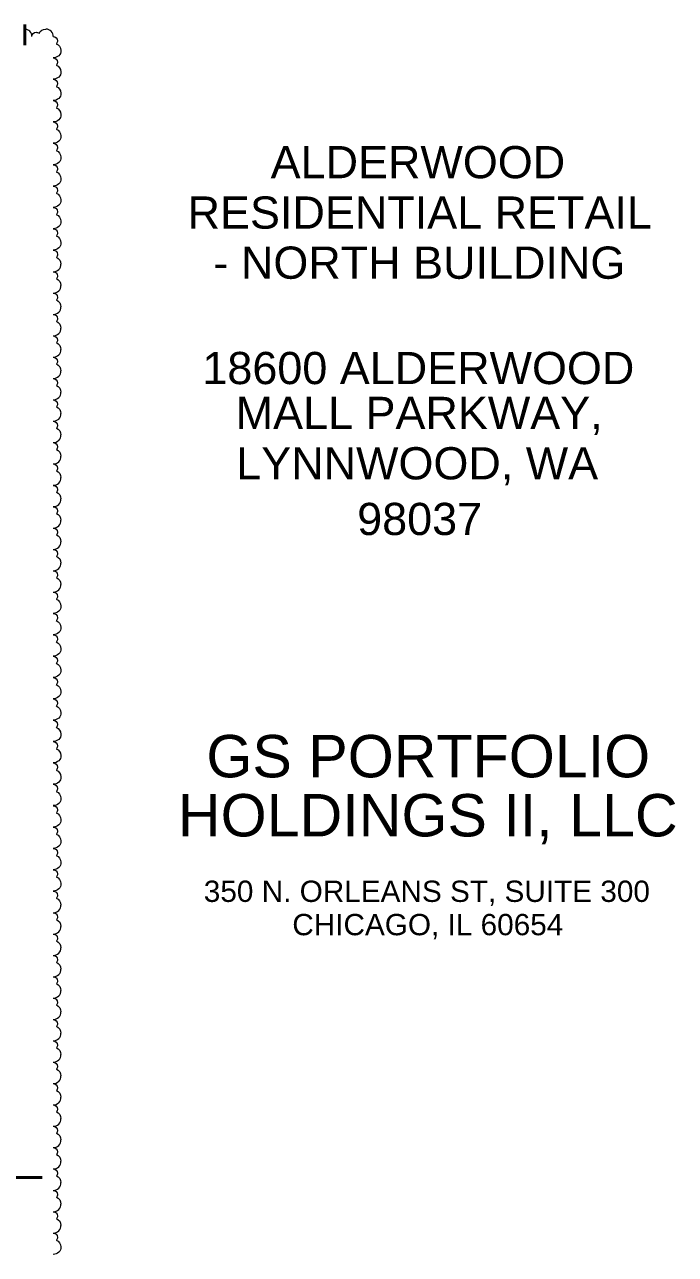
# Model space of a CAD drawing. Header units: inches. Extents: x -293 to 39679, y -468 to 488.
# Drawn here: x 663 to 694.2, y 429.1 to 488 of the extents above; entities that cross this region are included whole.
import ezdxf

# ---------------------------------------------------------------- set-up
doc = ezdxf.new("R2010")
doc.units = ezdxf.units.IN
doc.header["$MEASUREMENT"] = 0
doc.layers.add('PDF_Geometry', color=7, linetype='Continuous')
doc.layers.add('PDF_Text', color=7, linetype='Continuous')
doc.styles.add('PDF Arial', font='arial.ttf')

msp = doc.modelspace()

# ---------------------------------------------------------------- linework, layer by layer
at = {"layer": 'PDF_Geometry', "lineweight": 40}
for points in [[(663.0393, 488.03964), (663.0393, 487.05664)], [(617.81753, 432.80437), (663.87317, 432.80437)]]:
    msp.add_lwpolyline(points, dxfattribs=at)
at = {"layer": 'PDF_Geometry', "lineweight": 18}
for points in [[(663.38122, 487.46666), (663.38122, 487.46666)], [(663.38175, 487.46797), (663.38175, 487.46797)], [(664.40463, 487.46645), (664.40463, 487.46645)]]:
    msp.add_lwpolyline(points, dxfattribs=at)
for centre, radius, start, end in [((663.02983, 487.46965), 0.35192, 359.7257843, 90.2742157), ((664.05308, 487.46951), 0.35156, 359.5010225, 90.4989775), ((664.4063, 476.56561), 0.36745, 269.881956, 0.118044), ((664.4063, 475.54257), 0.36745, 269.881956, 0.118044), ((664.4063, 474.51953), 0.36745, 269.881956, 0.118044), ((664.4063, 473.49649), 0.36745, 269.881956, 0.118044), ((664.4077, 472.47205), 0.36606, 269.6628594, 0.3371406), ((664.4077, 471.44901), 0.36606, 269.6628594, 0.3371406), ((664.4077, 470.42597), 0.36606, 269.6628594, 0.3371406), ((664.4077, 469.40293), 0.36606, 269.6628594, 0.3371406), ((664.4077, 468.37989), 0.36606, 269.6628594, 0.3371406), ((664.4077, 467.35685), 0.36606, 269.6628594, 0.3371406), ((664.4077, 466.3338), 0.36606, 269.6628594, 0.3371406), ((664.4077, 465.31076), 0.36606, 269.6628594, 0.3371406), ((664.4077, 464.28772), 0.36606, 269.6628594, 0.3371406), ((664.4077, 463.26468), 0.36606, 269.6628594, 0.3371406), ((664.4077, 462.24164), 0.36606, 269.6628594, 0.3371406), ((664.4077, 461.2186), 0.36606, 269.6628594, 0.3371406), ((664.4077, 445.85755), 0.36606, 269.6628594, 0.3371406), ((664.4077, 444.83451), 0.36606, 269.6628594, 0.3371406), ((664.4077, 443.81146), 0.36606, 269.6628594, 0.3371406), ((664.40583, 442.7881), 0.36793, 269.9559013, 0.386162), ((664.4063, 441.76457), 0.36745, 269.881956, 0.118044), ((664.4063, 440.74153), 0.36745, 269.881956, 0.118044), ((664.4063, 439.71849), 0.36745, 269.881956, 0.118044), ((664.4063, 438.69545), 0.36745, 269.881956, 0.118044), ((664.4077, 437.67101), 0.36606, 269.6628594, 0.3371406), ((664.4077, 436.64797), 0.36606, 269.6628594, 0.3371406), ((664.4077, 435.62493), 0.36606, 269.6628594, 0.3371406), ((664.4077, 434.60189), 0.36606, 269.6628594, 0.3371406), ((664.4077, 433.57885), 0.36606, 269.6628594, 0.3371406), ((664.4077, 432.55581), 0.36606, 269.6628594, 0.3371406), ((664.4077, 431.53277), 0.36606, 269.6628594, 0.3371406), ((664.4077, 430.50972), 0.36606, 269.6628594, 0.3371406)]:
    msp.add_arc(centre, radius, start, end, dxfattribs=at)
for points in [[(663.38122, 487.46666), (663.38122, 487.58976), (663.46256, 487.6711), (663.58567, 487.6711)], [(663.58567, 487.6711), (663.62743, 487.6711), (663.6802, 487.65791), (663.72196, 487.62934)], [(663.72183, 487.61622), (663.7769, 487.75278), (663.90024, 487.82106), (664.05001, 487.82106)], [(664.40425, 487.46646), (664.51444, 487.46646), (664.6092, 487.38492), (664.6092, 487.2615)], [(664.6092, 487.2615), (664.6092, 487.22184), (664.58276, 487.16674), (664.55411, 487.12487)], [(664.77375, 486.79899), (664.77375, 486.60717), (664.6106, 486.44401), (664.40555, 486.44401)], [(664.54225, 487.1253), (664.67895, 487.07239), (664.77375, 486.94891), (664.77375, 486.79899)], [(664.40425, 486.44389), (664.51444, 486.44389), (664.6092, 486.36235), (664.6092, 486.23893)], [(664.54225, 486.10226), (664.67895, 486.04934), (664.77375, 485.92587), (664.77375, 485.77594)], [(664.6092, 486.23893), (664.6092, 486.19706), (664.58276, 486.14417), (664.55411, 486.10229)], [(664.77375, 485.77594), (664.77375, 485.58412), (664.6106, 485.42097), (664.40555, 485.42097)], [(664.40425, 485.42131), (664.51444, 485.42131), (664.6092, 485.33757), (664.6092, 485.21636)], [(664.54225, 485.07922), (664.67895, 485.0263), (664.77375, 484.90283), (664.77375, 484.7529)], [(664.6092, 485.21636), (664.6092, 485.17449), (664.58276, 485.11939), (664.55411, 485.07972)], [(664.40425, 484.39654), (664.51444, 484.39654), (664.6092, 484.315), (664.6092, 484.19158)], [(664.77375, 484.7529), (664.77375, 484.56108), (664.6106, 484.39793), (664.40555, 484.39793)], [(664.77375, 483.72986), (664.77375, 483.53804), (664.6106, 483.37488), (664.40555, 483.37488)], [(664.54225, 484.05618), (664.67895, 484.00326), (664.77375, 483.87979), (664.77375, 483.72986)], [(664.6092, 484.19158), (664.6092, 484.15191), (664.58276, 484.09682), (664.55411, 484.05715)], [(664.40425, 483.37396), (664.51444, 483.37396), (664.6092, 483.29242), (664.6092, 483.16901)], [(664.6092, 483.16901), (664.6092, 483.12934), (664.58276, 483.07424), (664.55411, 483.03237)], [(664.77375, 482.70682), (664.77375, 482.515), (664.6106, 482.35184), (664.40555, 482.35184)], [(664.54225, 483.03314), (664.67895, 482.98022), (664.77375, 482.85675), (664.77375, 482.70682)], [(664.40425, 482.35139), (664.51444, 482.35139), (664.6092, 482.26985), (664.6092, 482.14644)], [(664.54225, 482.0101), (664.67895, 481.95497), (664.77375, 481.83371), (664.77375, 481.68378)], [(664.6092, 482.14644), (664.6092, 482.10456), (664.58276, 482.05167), (664.55411, 482.0098)], [(664.77375, 481.68378), (664.77375, 481.49196), (664.6106, 481.3288), (664.40555, 481.3288)], [(664.40425, 481.32882), (664.51444, 481.32882), (664.6092, 481.24507), (664.6092, 481.12386)], [(664.54225, 480.98705), (664.67895, 480.93193), (664.77375, 480.81067), (664.77375, 480.66074)], [(664.6092, 481.12386), (664.6092, 481.08199), (664.58276, 481.0269), (664.55411, 480.98723)], [(664.40425, 480.30404), (664.51444, 480.30404), (664.6092, 480.2225), (664.6092, 480.09909)], [(664.77375, 480.66074), (664.77375, 480.46892), (664.6106, 480.30576), (664.40555, 480.30576)], [(664.77375, 479.6377), (664.77375, 479.44588), (664.6106, 479.28272), (664.40555, 479.28272)], [(664.54225, 479.96401), (664.67895, 479.90889), (664.77375, 479.78763), (664.77375, 479.6377)], [(664.6092, 480.09909), (664.6092, 480.05942), (664.58276, 480.00432), (664.55411, 479.96465)], [(664.40425, 479.28147), (664.51444, 479.28147), (664.6092, 479.19993), (664.6092, 479.07651)], [(664.6092, 479.07651), (664.6092, 479.03685), (664.58276, 478.98175), (664.55411, 478.93988)], [(664.77375, 478.61466), (664.77375, 478.42284), (664.6106, 478.25968), (664.40555, 478.25968)], [(664.54225, 478.94097), (664.67895, 478.88585), (664.77375, 478.76459), (664.77375, 478.61466)], [(664.40425, 478.2589), (664.51444, 478.2589), (664.6092, 478.17736), (664.6092, 478.05394)], [(664.54225, 477.91793), (664.67895, 477.86281), (664.77375, 477.74154), (664.77375, 477.59162)], [(664.6092, 478.05394), (664.6092, 478.01207), (664.58276, 477.95918), (664.55411, 477.9173)], [(664.77375, 477.59162), (664.77375, 477.3998), (664.6106, 477.23664), (664.40555, 477.23664)], [(664.40425, 477.23412), (664.51444, 477.23412), (664.6092, 477.15258), (664.6092, 477.03137)], [(664.6092, 477.03137), (664.6092, 476.97627), (664.58276, 476.92118), (664.55411, 476.88151)], [(664.55548, 476.89489), (664.67895, 476.83977), (664.77375, 476.70307), (664.77375, 476.56637)], [(664.40425, 476.19832), (664.51444, 476.19832), (664.6092, 476.11678), (664.6092, 475.99337)], [(664.6092, 475.99337), (664.6092, 475.9537), (664.58276, 475.89861), (664.55411, 475.85673)], [(664.55548, 475.87185), (664.67895, 475.81673), (664.77375, 475.68003), (664.77375, 475.54333)], [(664.40425, 475.17575), (664.51444, 475.17575), (664.6092, 475.09421), (664.6092, 474.9708)], [(664.6092, 474.9708), (664.6092, 474.92892), (664.58276, 474.87603), (664.55411, 474.83416)], [(664.55548, 474.84881), (664.67895, 474.79369), (664.77375, 474.65699), (664.77375, 474.52029)], [(664.40425, 474.15318), (664.51444, 474.15318), (664.6092, 474.06943), (664.6092, 473.94822)], [(664.6092, 473.94822), (664.6092, 473.90635), (664.58276, 473.85126), (664.55411, 473.81159)], [(664.55548, 473.82577), (664.67895, 473.77065), (664.77375, 473.63395), (664.77375, 473.49725)], [(664.40425, 473.1284), (664.51444, 473.1284), (664.6092, 473.04686), (664.6092, 472.92345)], [(664.6092, 472.92345), (664.6092, 472.88378), (664.58276, 472.82868), (664.55411, 472.78681)], [(664.55548, 472.80272), (664.67895, 472.7476), (664.77375, 472.6109), (664.77375, 472.4742)], [(664.40425, 472.10583), (664.51444, 472.10583), (664.6092, 472.02429), (664.6092, 471.90087)], [(664.6092, 471.90087), (664.6092, 471.86121), (664.58276, 471.80611), (664.55411, 471.76424)], [(664.55548, 471.77968), (664.67895, 471.72456), (664.77375, 471.58786), (664.77375, 471.45116)], [(664.40425, 471.08326), (664.51444, 471.08326), (664.6092, 471.00172), (664.6092, 470.8783)], [(664.6092, 470.8783), (664.6092, 470.83643), (664.58276, 470.78354), (664.55411, 470.74166)], [(664.55548, 470.75664), (664.67895, 470.70152), (664.77375, 470.56482), (664.77375, 470.42812)], [(664.40425, 470.05848), (664.51444, 470.05848), (664.6092, 469.97694), (664.6092, 469.85573)], [(664.6092, 469.85573), (664.6092, 469.81386), (664.58276, 469.75876), (664.55411, 469.71909)], [(664.55548, 469.7336), (664.67895, 469.67848), (664.77375, 469.54178), (664.77375, 469.40508)], [(664.40425, 469.03591), (664.51444, 469.03591), (664.6092, 468.95437), (664.6092, 468.83095)], [(664.6092, 468.83095), (664.6092, 468.79128), (664.58276, 468.73619), (664.55411, 468.69432)], [(664.55548, 468.71056), (664.67895, 468.65544), (664.77375, 468.51874), (664.77375, 468.38204)], [(664.40425, 468.01333), (664.51444, 468.01333), (664.6092, 467.93179), (664.6092, 467.80838)], [(664.6092, 467.80838), (664.6092, 467.76871), (664.58276, 467.71362), (664.55411, 467.67174)], [(664.55548, 467.68531), (664.67895, 467.6324), (664.77375, 467.4957), (664.77375, 467.359)], [(664.40425, 466.99076), (664.51444, 466.99076), (664.6092, 466.90922), (664.6092, 466.78581)], [(664.6092, 466.78581), (664.6092, 466.74393), (664.58276, 466.68884), (664.55411, 466.64917)], [(664.55548, 466.66227), (664.67895, 466.60936), (664.77375, 466.47266), (664.77375, 466.33596)], [(664.40425, 465.96599), (664.51444, 465.96599), (664.6092, 465.88444), (664.6092, 465.76323)], [(664.6092, 465.76323), (664.6092, 465.72136), (664.58276, 465.66627), (664.55411, 465.6266)], [(664.55548, 465.63923), (664.67895, 465.58632), (664.77375, 465.44962), (664.77375, 465.31292)], [(664.40425, 464.94341), (664.51444, 464.94341), (664.6092, 464.86187), (664.6092, 464.73846)], [(664.6092, 464.73846), (664.6092, 464.69879), (664.58276, 464.64369), (664.55411, 464.60182)], [(664.55548, 464.61619), (664.67895, 464.56327), (664.77375, 464.42658), (664.77375, 464.28988)], [(664.40425, 463.92084), (664.51444, 463.92084), (664.6092, 463.8393), (664.6092, 463.71588)], [(664.6092, 463.71588), (664.6092, 463.67401), (664.58276, 463.62112), (664.55411, 463.57925)], [(664.55548, 463.59315), (664.67895, 463.54023), (664.77375, 463.40353), (664.77375, 463.26683)], [(664.40425, 462.89827), (664.51444, 462.89827), (664.6092, 462.81452), (664.6092, 462.69331)], [(664.6092, 462.69331), (664.6092, 462.65144), (664.58276, 462.59634), (664.55411, 462.55668)], [(664.55548, 462.57011), (664.67895, 462.51499), (664.77375, 462.38049), (664.77375, 462.24379)], [(664.40425, 461.87349), (664.51444, 461.87349), (664.6092, 461.79195), (664.6092, 461.66854)], [(664.6092, 461.66854), (664.6092, 461.62887), (664.58276, 461.57377), (664.55411, 461.5341)], [(664.55548, 461.54707), (664.67895, 461.49195), (664.77375, 461.35745), (664.77375, 461.22075)], [(664.40425, 460.85092), (664.51444, 460.85092), (664.6092, 460.76938), (664.6092, 460.64596)], [(664.77375, 460.18228), (664.77375, 459.99266), (664.6106, 459.8295), (664.40555, 459.8295)], [(664.54225, 460.5108), (664.67895, 460.45568), (664.77375, 460.33441), (664.77375, 460.18228)], [(664.6092, 460.64596), (664.6092, 460.60629), (664.58276, 460.5512), (664.55411, 460.50933)], [(664.40425, 459.82835), (664.51444, 459.82835), (664.6092, 459.7468), (664.6092, 459.62339)], [(664.6092, 459.62339), (664.6092, 459.58152), (664.58276, 459.52863), (664.55411, 459.48675)], [(664.77375, 459.15924), (664.77375, 458.96962), (664.6106, 458.80646), (664.40555, 458.80646)], [(664.54225, 459.48776), (664.67895, 459.43263), (664.77375, 459.30916), (664.77375, 459.15924)], [(664.40425, 458.80577), (664.51444, 458.80577), (664.6092, 458.72203), (664.6092, 458.60082)], [(664.54225, 458.46471), (664.67895, 458.40959), (664.77375, 458.28612), (664.77375, 458.13619)], [(664.6092, 458.60082), (664.6092, 458.55894), (664.58276, 458.50385), (664.55411, 458.46418)], [(664.77375, 458.13619), (664.77375, 457.94658), (664.6106, 457.78122), (664.40555, 457.78122)], [(664.40425, 457.781), (664.51444, 457.781), (664.6092, 457.69945), (664.6092, 457.57604)], [(664.54225, 457.44167), (664.67895, 457.38655), (664.77375, 457.26308), (664.77375, 457.11315)], [(664.6092, 457.57604), (664.6092, 457.53637), (664.58276, 457.48128), (664.55411, 457.44161)], [(664.40425, 456.75842), (664.51444, 456.75842), (664.6092, 456.67688), (664.6092, 456.55347)], [(664.77375, 457.11315), (664.77375, 456.92354), (664.6106, 456.75818), (664.40555, 456.75818)], [(664.77375, 456.09011), (664.77375, 455.9005), (664.6106, 455.73513), (664.40555, 455.73513)], [(664.54225, 456.41863), (664.67895, 456.36351), (664.77375, 456.24004), (664.77375, 456.09011)], [(664.6092, 456.55347), (664.6092, 456.5138), (664.58276, 456.4587), (664.55411, 456.41683)], [(664.40425, 455.73585), (664.51444, 455.73585), (664.6092, 455.65431), (664.6092, 455.5309)], [(664.6092, 455.5309), (664.6092, 455.48902), (664.58276, 455.43613), (664.55411, 455.39426)], [(664.77375, 455.06707), (664.77375, 454.87746), (664.6106, 454.71209), (664.40555, 454.71209)], [(664.54225, 455.39559), (664.67895, 455.34047), (664.77375, 455.217), (664.77375, 455.06707)], [(664.40425, 454.71107), (664.51444, 454.71107), (664.6092, 454.62953), (664.6092, 454.50832)], [(664.54225, 454.37255), (664.67895, 454.31743), (664.77375, 454.19396), (664.77375, 454.04403)], [(664.6092, 454.50832), (664.6092, 454.46645), (664.58276, 454.41135), (664.55411, 454.37169)], [(664.40425, 453.6885), (664.51444, 453.6885), (664.6092, 453.60696), (664.6092, 453.48355)], [(664.77375, 454.04403), (664.77375, 453.85441), (664.6106, 453.68905), (664.40555, 453.68905)], [(664.54225, 453.34951), (664.67895, 453.29439), (664.77375, 453.17092), (664.77375, 453.02099)], [(664.6092, 453.48355), (664.6092, 453.44388), (664.58276, 453.38878), (664.55411, 453.34691)], [(664.40425, 452.66593), (664.51444, 452.66593), (664.6092, 452.58439), (664.6092, 452.46097)], [(664.77375, 453.02099), (664.77375, 452.82917), (664.6106, 452.66601), (664.40555, 452.66601)], [(664.77375, 451.99795), (664.77375, 451.80613), (664.6106, 451.64297), (664.40555, 451.64297)], [(664.54225, 452.32647), (664.67895, 452.27135), (664.77375, 452.14788), (664.77375, 451.99795)], [(664.6092, 452.46097), (664.6092, 452.4213), (664.58276, 452.36621), (664.55411, 452.32434)], [(664.40425, 451.64336), (664.51444, 451.64336), (664.6092, 451.56181), (664.6092, 451.4384)], [(664.6092, 451.4384), (664.6092, 451.39653), (664.58276, 451.34364), (664.55411, 451.30176)], [(664.77375, 450.97491), (664.77375, 450.78309), (664.6106, 450.61993), (664.40555, 450.61993)], [(664.54225, 451.30122), (664.67895, 451.24831), (664.77375, 451.12483), (664.77375, 450.97491)], [(664.40425, 450.61858), (664.51444, 450.61858), (664.6092, 450.53704), (664.6092, 450.41583)], [(664.54225, 450.27818), (664.67895, 450.22526), (664.77375, 450.10179), (664.77375, 449.95187)], [(664.6092, 450.41583), (664.6092, 450.37395), (664.58276, 450.31886), (664.55411, 450.27919)], [(664.40425, 449.59601), (664.51444, 449.59601), (664.6092, 449.51446), (664.6092, 449.39105)], [(664.77375, 449.95187), (664.77375, 449.76005), (664.6106, 449.59689), (664.40555, 449.59689)], [(664.54225, 449.25514), (664.67895, 449.20222), (664.77375, 449.07875), (664.77375, 448.92882)], [(664.6092, 449.39105), (664.6092, 449.35138), (664.58276, 449.29629), (664.55411, 449.25441)], [(664.40425, 448.57343), (664.51444, 448.57343), (664.6092, 448.49189), (664.6092, 448.36848)], [(664.77375, 448.92882), (664.77375, 448.737), (664.6106, 448.57385), (664.40555, 448.57385)], [(664.77375, 447.90578), (664.77375, 447.71396), (664.6106, 447.55081), (664.40555, 447.55081)], [(664.54225, 448.2321), (664.67895, 448.17918), (664.77375, 448.05571), (664.77375, 447.90578)], [(664.6092, 448.36848), (664.6092, 448.32661), (664.58276, 448.27371), (664.55411, 448.23184)], [(664.40425, 447.55086), (664.51444, 447.55086), (664.6092, 447.46932), (664.6092, 447.34591)], [(664.54225, 447.20906), (664.67895, 447.15614), (664.77375, 447.03267), (664.77375, 446.88274)], [(664.6092, 447.34591), (664.6092, 447.30403), (664.58276, 447.24894), (664.55411, 447.20927)], [(664.77375, 446.88274), (664.77375, 446.69092), (664.6106, 446.52776), (664.40555, 446.52776)], [(664.40425, 446.52608), (664.51444, 446.52608), (664.6092, 446.44454), (664.6092, 446.32333)], [(664.54225, 446.18602), (664.67895, 446.13089), (664.77375, 446.00963), (664.77375, 445.8597)], [(664.6092, 446.32333), (664.6092, 446.28146), (664.58276, 446.22636), (664.55411, 446.1867)], [(664.40425, 445.49029), (664.51444, 445.49029), (664.6092, 445.40875), (664.6092, 445.28533)], [(664.6092, 445.28533), (664.6092, 445.24566), (664.58276, 445.19057), (664.55411, 445.1487)], [(664.55548, 445.16297), (664.67895, 445.10785), (664.77375, 444.97336), (664.77375, 444.83666)], [(664.40425, 444.46772), (664.51444, 444.46772), (664.6092, 444.38617), (664.6092, 444.26276)], [(664.6092, 444.26276), (664.6092, 444.22089), (664.58276, 444.16579), (664.55411, 444.12612)], [(664.55548, 444.13993), (664.67895, 444.08481), (664.77375, 443.94811), (664.77375, 443.81362)], [(664.40425, 443.44294), (664.51444, 443.44294), (664.6092, 443.3614), (664.6092, 443.24019)], [(664.6092, 443.24019), (664.6092, 443.19832), (664.58276, 443.14322), (664.55411, 443.10355)], [(664.55548, 443.11689), (664.67895, 443.06177), (664.77375, 442.92507), (664.77375, 442.79058)], [(664.40425, 442.42037), (664.51444, 442.42037), (664.6092, 442.33882), (664.6092, 442.21541)], [(664.6092, 442.21541), (664.6092, 442.17574), (664.58276, 442.12065), (664.55411, 442.07877)], [(664.55548, 442.09385), (664.67895, 442.03873), (664.77375, 441.90203), (664.77375, 441.76533)], [(664.40425, 441.39779), (664.51444, 441.39779), (664.6092, 441.31625), (664.6092, 441.19284)], [(664.6092, 441.19284), (664.6092, 441.15097), (664.58276, 441.09807), (664.55411, 441.0562)], [(664.55548, 441.07081), (664.67895, 441.01569), (664.77375, 440.87899), (664.77375, 440.74229)], [(664.40425, 440.37522), (664.51444, 440.37522), (664.6092, 440.29148), (664.6092, 440.17027)], [(664.6092, 440.17027), (664.6092, 440.12839), (664.58276, 440.0733), (664.55411, 440.03363)], [(664.55548, 440.04777), (664.67895, 439.99265), (664.77375, 439.85595), (664.77375, 439.71925)], [(664.40425, 439.35044), (664.51444, 439.35044), (664.6092, 439.2689), (664.6092, 439.14549)], [(664.6092, 439.14549), (664.6092, 439.10582), (664.58276, 439.05072), (664.55411, 439.01106)], [(664.55548, 439.02473), (664.67895, 438.96961), (664.77375, 438.83291), (664.77375, 438.69621)], [(664.40425, 438.32787), (664.51444, 438.32787), (664.6092, 438.24633), (664.6092, 438.12292)], [(664.6092, 438.12292), (664.6092, 438.08325), (664.58276, 438.02815), (664.55411, 437.98628)], [(664.55548, 438.00169), (664.67895, 437.94657), (664.77375, 437.80987), (664.77375, 437.67317)], [(664.40425, 437.3053), (664.51444, 437.3053), (664.6092, 437.22376), (664.6092, 437.10034)], [(664.6092, 437.10034), (664.6092, 437.05847), (664.58276, 437.00558), (664.55411, 436.96371)], [(664.55548, 436.97864), (664.67895, 436.92352), (664.77375, 436.78682), (664.77375, 436.65013)], [(664.40425, 436.28273), (664.51444, 436.28273), (664.6092, 436.19898), (664.6092, 436.07777)], [(664.6092, 436.07777), (664.6092, 436.0359), (664.58276, 435.9808), (664.55411, 435.94113)], [(664.55548, 435.9556), (664.67895, 435.90048), (664.77375, 435.76378), (664.77375, 435.62708)], [(664.40425, 435.25795), (664.51444, 435.25795), (664.6092, 435.17641), (664.6092, 435.05299)], [(664.6092, 435.05299), (664.6092, 435.01333), (664.58276, 434.95823), (664.55411, 434.91856)], [(664.55548, 434.93256), (664.67895, 434.87744), (664.77375, 434.74074), (664.77375, 434.60404)], [(664.40425, 434.23538), (664.51444, 434.23538), (664.6092, 434.15384), (664.6092, 434.03042)], [(664.6092, 434.03042), (664.6092, 433.99075), (664.58276, 433.93566), (664.55411, 433.89378)], [(664.55548, 433.90952), (664.67895, 433.8544), (664.77375, 433.7177), (664.77375, 433.581)], [(664.40425, 433.2128), (664.51444, 433.2128), (664.6092, 433.13126), (664.6092, 433.00785)], [(664.6092, 433.00785), (664.6092, 432.96598), (664.58276, 432.91308), (664.55411, 432.87121)], [(664.55548, 432.88648), (664.67895, 432.83136), (664.77375, 432.69466), (664.77375, 432.55796)], [(664.40425, 432.18803), (664.51444, 432.18803), (664.6092, 432.10649), (664.6092, 431.98528)], [(664.6092, 431.98528), (664.6092, 431.9434), (664.58276, 431.88831), (664.55411, 431.84864)], [(664.55548, 431.86123), (664.67895, 431.80832), (664.77375, 431.67162), (664.77375, 431.53492)], [(664.40425, 431.16545), (664.51444, 431.16545), (664.6092, 431.08391), (664.6092, 430.9605)], [(664.6092, 430.9605), (664.6092, 430.92083), (664.58276, 430.86573), (664.55411, 430.82386)], [(664.55548, 430.83819), (664.67895, 430.78528), (664.77375, 430.64858), (664.77375, 430.51188)], [(664.40425, 430.14288), (664.51444, 430.14288), (664.6092, 430.06134), (664.6092, 429.93793)], [(664.54225, 429.80192), (664.67895, 429.7468), (664.77375, 429.62554), (664.77375, 429.47561)], [(664.6092, 429.93793), (664.6092, 429.89826), (664.58276, 429.84316), (664.55411, 429.80129)], [(664.77375, 429.47561), (664.77375, 429.28379), (664.6106, 429.12063), (664.40555, 429.12063)]]:
    msp.add_open_spline(points, degree=3, dxfattribs=at)

# ---------------------------------------------------------------- texts
at = {"layer": 'PDF_Text', "attachment_point": 7, "style": 'PDF Arial'}
for s, insert, char_height in [('ALDERWOOD', (674.82585, 480.65675), 1.541992), ('RESIDENTIAL RETAIL', (670.84351, 478.24211), 1.5419917), ('- NORTH BUILDING', (672.08493, 475.8411), 1.5419917), ('18600 ALDERWOOD', (671.55289, 470.79333), 1.5419917), ('MALL PARKWAY,', (673.14901, 468.37869), 1.5419917), ('LYNNWOOD, WA', (673.1763, 465.96404), 1.5419917), ('98037', (678.97417, 463.56304), 1.541992), ('GS PORTFOLIO', (671.74388, 451.9467), 2.0307919), ('HOLDINGS II, LLC', (670.37968, 448.7681), 2.0307919), ('350 N. ORLEANS ST, SUITE 300', (671.6211, 445.81793), 1.0204291), ('CHICAGO, IL 60654', (675.86378, 444.22181), 1.0204291)]:
    msp.add_mtext(s, dxfattribs=dict(at, insert=insert, char_height=char_height))

doc.saveas('drawing.dxf')
